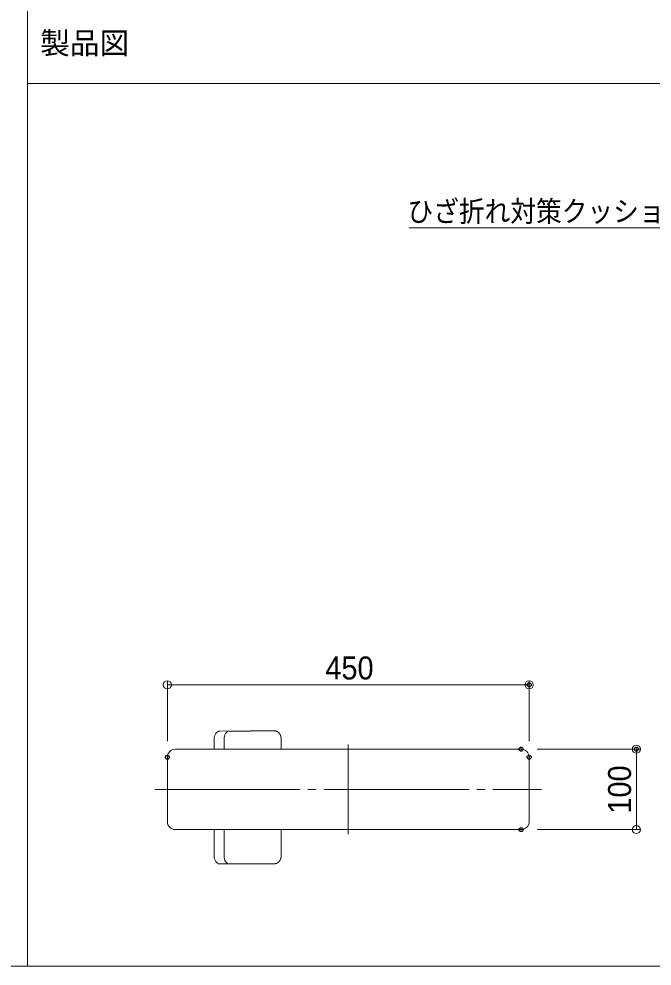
# Model space of a CAD drawing. Units: millimetres, scale not verified. Extents: x -2000 to 2000, y -1385 to 1385.
# Drawn here: x -345 to 442, y -1385 to -208 of the extents above; entities that cross this region are included whole.
import ezdxf
from ezdxf.enums import TextEntityAlignment as Align

# ---------------------------------------------------------------- set-up
doc = ezdxf.new("R2010")
doc.units = ezdxf.units.MM
doc.header["$LTSCALE"] = 10
doc.header["$PDMODE"] = 32
doc.header["$PDSIZE"] = 5
doc.linetypes.add('LONG_CHAIN', pattern=[21, 18, -1, 1, -1])
for name, color, linetype, lineweight in [('0-0_肘かけカバー可動部', 1, 'Continuous', 9), ('0-2_09寸法A', 3, 'Continuous', 9), ('0-3_0', 7, 'Continuous', 9), ('0-6_zumenwaku', 6, 'Continuous', 9)]:
    doc.layers.add(name, color=color, linetype=linetype, lineweight=lineweight)
doc.layers.add('0-4_Defpoints', color=7, linetype='Continuous')
doc.layers.add('0-7_moji', color=2, linetype='Continuous')
doc.styles.add('Arial', font='')
doc.styles.add('ＭＳ Ｐゴシック', font='')
doc.styles.get('Arial').set_extended_font_data('Arial')
doc.styles.get('ＭＳ Ｐゴシック').set_extended_font_data('MS PGothic')

# ---------------------------------------------------------------- blocks, each defined once
blk = doc.blocks.new('_ORIGIN')
at = {"layer": '0-3_0', "color": 3}
blk.add_line((0, 0), (-10, 0), dxfattribs=at)
blk.add_circle((0, 0), 5, dxfattribs=at)
blk = doc.blocks.new('MLeader1')
at = {"layer": '0-3_0', "color": 3}
blk.add_line((140.36, -467.35), (479.44, -467.35), dxfattribs=at)
at = {"layer": '0-3_0'}
blk.add_line((560.77, -555.58), (551.19, -544.03), dxfattribs=at)
at = {"layer": '0-3_0', "color": 3}
blk.add_lwpolyline([(551.19, -544.03), (487.58, -467.35), (479.58, -467.35)], dxfattribs=at)
at = {"layer": '0-3_0'}
blk.add_lwpolyline([(553.12, -542.44), (560.77, -555.58), (549.27, -545.63)], dxfattribs=at)
at = {"layer": '0-3_0', "style": 'ＭＳ Ｐゴシック', "width": 0.9}
blk.add_text('ひざ折れ対策クッション', height=26.03, dxfattribs=at).set_placement((138.17, -467.54), align=Align.BOTTOM_LEFT)

msp = doc.modelspace()

# ---------------------------------------------------------------- linework, layer by layer
at = {"layer": '0-0_肘かけカバー可動部'}
for p, q in [((-56.59, -1092.65), (-95.85, -1092.94)), ((-83.59, -1093), (-56.59, -1092.8)), ((-56.7, -1092.65), (-27.3, -1092.65)), ((-27.3, -1092.65), (-56.7, -1092.65)), ((-102.28, -1115.39), (-102.28, -1102.98)), ((-90.02, -1115.39), (-90.02, -1103.05)), ((-19, -1115.39), (-19, -1102.95)), ((-19, -1102.98), (-19, -1115.39)), ((279.44, -1115.39), (-150.56, -1115.39)), ((-160.56, -1125.39), (-160.56, -1205.39)), ((289.44, -1205.39), (289.44, -1125.39)), ((-150.56, -1215.39), (279.44, -1215.39)), ((-102.28, -1215.39), (-102.28, -1247.98)), ((-102.28, -1247.98), (-102.28, -1215.39)), ((-90.02, -1248.04), (-90.02, -1215.39)), ((-19, -1215.39), (-19, -1247.98)), ((-19, -1247.87), (-19, -1215.39)), ((-27.42, -1257.82), (-96.64, -1257.82)), ((-83.59, -1258), (-95.85, -1257.93)), ((-56.59, -1257.8), (-83.59, -1258))]:
    msp.add_line(p, q, dxfattribs=at)
for points in [[(-95.85, -1092.94), (-97.11, -1093.14), (-98.31, -1093.71), (-99.42, -1094.65), (-100.4, -1095.9), (-101.2, -1097.42), (-101.79, -1099.15), (-102.16, -1101.03), (-102.28, -1102.98), (-102.28, -1115.39)], [(-90.02, -1103.05), (-89.9, -1101.09), (-89.53, -1099.22), (-88.94, -1097.48), (-88.14, -1095.96), (-87.17, -1094.71), (-86.05, -1093.78), (-84.85, -1093.2), (-83.59, -1093)], [(-27.3, -1092.65), (-27.23, -1092.65), (-27.15, -1092.65), (-27.08, -1092.66), (-27.01, -1092.66), (-26.93, -1092.67), (-26.86, -1092.67), (-26.78, -1092.68), (-26.71, -1092.68), (-26.64, -1092.69), (-26.56, -1092.69), (-26.49, -1092.7), (-26.42, -1092.71), (-26.34, -1092.72), (-26.27, -1092.73), (-26.2, -1092.74), (-26.13, -1092.75), (-26.05, -1092.76), (-25.98, -1092.78), (-25.91, -1092.79), (-25.83, -1092.81), (-25.76, -1092.82), (-25.69, -1092.84), (-25.62, -1092.86), (-25.55, -1092.87), (-25.47, -1092.89), (-25.4, -1092.91), (-25.33, -1092.93), (-25.26, -1092.96), (-25.19, -1092.98), (-25.12, -1093), (-25.05, -1093.02), (-24.98, -1093.05), (-24.91, -1093.07), (-24.84, -1093.1), (-24.77, -1093.13), (-24.7, -1093.15), (-24.63, -1093.18), (-24.56, -1093.21), (-24.49, -1093.24)], [(-24.49, -1093.24), (-24.42, -1093.27), (-24.36, -1093.3), (-24.29, -1093.33), (-24.22, -1093.36), (-24.15, -1093.39), (-24.09, -1093.43), (-24.02, -1093.46), (-23.95, -1093.49), (-23.89, -1093.53), (-23.82, -1093.57), (-23.76, -1093.6), (-23.69, -1093.64), (-23.63, -1093.68), (-23.56, -1093.71), (-23.5, -1093.75), (-23.43, -1093.79), (-23.37, -1093.83), (-23.31, -1093.87), (-23.25, -1093.92), (-23.18, -1093.96), (-23.12, -1094), (-23.06, -1094.04), (-23, -1094.09), (-22.94, -1094.13), (-22.88, -1094.18), (-22.82, -1094.22), (-22.76, -1094.27), (-22.7, -1094.32), (-22.64, -1094.36), (-22.58, -1094.41), (-22.52, -1094.46), (-22.46, -1094.51), (-22.41, -1094.56), (-22.35, -1094.61), (-22.29, -1094.66), (-22.24, -1094.71), (-22.18, -1094.76), (-22.12, -1094.81), (-22.07, -1094.87)], [(-22.07, -1094.87), (-22.01, -1094.92), (-21.96, -1094.97), (-21.91, -1095.03), (-21.85, -1095.08), (-21.8, -1095.14), (-21.75, -1095.19), (-21.7, -1095.25), (-21.64, -1095.31), (-21.59, -1095.37), (-21.54, -1095.42), (-21.49, -1095.48), (-21.44, -1095.54), (-21.39, -1095.6), (-21.34, -1095.66), (-21.3, -1095.72), (-21.25, -1095.78), (-21.2, -1095.84), (-21.15, -1095.9), (-21.11, -1095.97), (-21.06, -1096.03), (-21.02, -1096.09), (-20.97, -1096.15), (-20.93, -1096.22), (-20.88, -1096.28), (-20.84, -1096.35), (-20.79, -1096.41), (-20.75, -1096.48), (-20.71, -1096.54), (-20.67, -1096.61), (-20.63, -1096.68), (-20.58, -1096.74), (-20.54, -1096.81), (-20.5, -1096.88), (-20.47, -1096.95), (-20.43, -1097.01), (-20.39, -1097.08), (-20.35, -1097.15), (-20.31, -1097.22), (-20.28, -1097.29)], [(-20.28, -1097.29), (-20.24, -1097.36), (-20.2, -1097.43), (-20.17, -1097.5), (-20.13, -1097.57), (-20.1, -1097.65), (-20.06, -1097.72), (-20.03, -1097.79), (-20, -1097.86), (-19.97, -1097.94), (-19.93, -1098.01), (-19.9, -1098.08), (-19.87, -1098.16), (-19.84, -1098.23), (-19.81, -1098.3), (-19.78, -1098.38), (-19.75, -1098.45), (-19.73, -1098.53), (-19.7, -1098.6), (-19.67, -1098.68), (-19.64, -1098.76), (-19.62, -1098.83), (-19.59, -1098.91), (-19.57, -1098.98), (-19.54, -1099.06), (-19.52, -1099.14), (-19.5, -1099.22), (-19.47, -1099.29), (-19.45, -1099.37), (-19.43, -1099.45), (-19.41, -1099.53), (-19.39, -1099.61), (-19.37, -1099.68), (-19.35, -1099.76), (-19.33, -1099.84), (-19.31, -1099.92), (-19.29, -1100), (-19.27, -1100.08), (-19.26, -1100.16), (-19.24, -1100.24)], [(-19.24, -1100.24), (-19.22, -1100.32), (-19.21, -1100.4), (-19.19, -1100.48), (-19.18, -1100.56), (-19.16, -1100.64), (-19.15, -1100.72), (-19.14, -1100.8), (-19.13, -1100.88), (-19.11, -1100.96), (-19.1, -1101.04), (-19.09, -1101.12), (-19.08, -1101.21), (-19.07, -1101.29), (-19.06, -1101.37), (-19.06, -1101.45), (-19.05, -1101.53), (-19.04, -1101.61), (-19.03, -1101.7), (-19.03, -1101.78), (-19.02, -1101.86), (-19.02, -1101.94), (-19.01, -1102.02), (-19.01, -1102.1), (-19.01, -1102.19), (-19.01, -1102.27), (-19, -1102.35), (-19, -1102.43), (-19, -1102.51), (-19, -1102.6), (-19, -1102.68), (-19, -1102.76), (-19, -1102.84), (-19, -1102.92), (-19, -1103.01)], [(-102.28, -1247.98), (-102.16, -1249.93), (-101.79, -1251.8), (-101.2, -1253.53), (-100.4, -1255.04), (-99.42, -1256.27), (-98.31, -1257.19), (-97.11, -1257.75), (-95.85, -1257.93)], [(-83.59, -1258), (-84.85, -1257.81), (-86.05, -1257.25), (-87.17, -1256.34), (-88.14, -1255.1), (-88.94, -1253.59), (-89.53, -1251.87), (-89.9, -1249.99), (-90.02, -1248.04)], [(-19, -1247.87), (-19, -1248), (-19.01, -1248.12), (-19.01, -1248.25), (-19.02, -1248.38), (-19.02, -1248.5), (-19.03, -1248.63), (-19.04, -1248.76), (-19.05, -1248.89), (-19.06, -1249.01), (-19.07, -1249.14), (-19.09, -1249.26), (-19.1, -1249.39), (-19.12, -1249.52), (-19.14, -1249.64), (-19.16, -1249.77), (-19.18, -1249.89), (-19.2, -1250.02), (-19.23, -1250.14), (-19.25, -1250.27), (-19.28, -1250.39), (-19.31, -1250.51), (-19.34, -1250.63), (-19.37, -1250.76), (-19.4, -1250.88), (-19.43, -1251), (-19.47, -1251.12), (-19.5, -1251.24), (-19.54, -1251.36), (-19.58, -1251.48), (-19.62, -1251.6), (-19.66, -1251.72), (-19.7, -1251.84), (-19.75, -1251.95), (-19.79, -1252.07), (-19.84, -1252.18), (-19.88, -1252.3), (-19.93, -1252.41), (-19.98, -1252.53), (-20.03, -1252.64)], [(-27.08, -1257.8), (-27.19, -1257.8), (-27.31, -1257.81), (-27.42, -1257.82)], [(-22.91, -1256.29), (-23, -1256.36), (-23.1, -1256.43), (-23.19, -1256.49), (-23.29, -1256.56), (-23.39, -1256.62), (-23.49, -1256.68), (-23.59, -1256.74), (-23.69, -1256.8), (-23.79, -1256.86), (-23.89, -1256.92), (-23.99, -1256.97), (-24.09, -1257.02), (-24.2, -1257.08), (-24.3, -1257.13), (-24.41, -1257.17), (-24.51, -1257.22), (-24.62, -1257.27), (-24.73, -1257.31), (-24.84, -1257.35), (-24.94, -1257.39), (-25.05, -1257.43), (-25.16, -1257.47), (-25.27, -1257.5), (-25.38, -1257.54), (-25.49, -1257.57), (-25.6, -1257.6), (-25.72, -1257.62), (-25.83, -1257.65), (-25.94, -1257.67), (-26.05, -1257.69), (-26.17, -1257.71), (-26.28, -1257.72), (-26.39, -1257.74), (-26.51, -1257.75), (-26.62, -1257.76), (-26.74, -1257.77), (-26.85, -1257.78), (-26.96, -1257.79), (-27.08, -1257.8)], [(-20.03, -1252.64), (-20.08, -1252.75), (-20.14, -1252.86), (-20.19, -1252.97), (-20.25, -1253.08), (-20.3, -1253.19), (-20.36, -1253.3), (-20.42, -1253.41), (-20.48, -1253.51), (-20.54, -1253.62), (-20.61, -1253.72), (-20.67, -1253.83), (-20.74, -1253.93), (-20.8, -1254.03), (-20.87, -1254.13), (-20.94, -1254.23), (-21.01, -1254.33), (-21.08, -1254.43), (-21.15, -1254.53), (-21.22, -1254.62), (-21.3, -1254.72), (-21.37, -1254.81), (-21.45, -1254.9), (-21.53, -1254.99), (-21.61, -1255.08), (-21.69, -1255.17), (-21.77, -1255.26), (-21.85, -1255.35), (-21.93, -1255.43), (-22.02, -1255.52), (-22.1, -1255.6), (-22.19, -1255.68), (-22.27, -1255.76), (-22.36, -1255.84), (-22.45, -1255.92), (-22.54, -1256), (-22.63, -1256.07), (-22.72, -1256.15), (-22.81, -1256.22), (-22.91, -1256.29)]]:
    msp.add_lwpolyline(points, dxfattribs=at)
for centre, start, end in [((-150.56, -1125.39), 90, 180), ((279.44, -1125.39), 0, 90), ((-150.56, -1205.39), 180, 270), ((279.44, -1205.39), 270, 0)]:
    msp.add_arc(centre, 10, start, end, dxfattribs=at)
at = {"layer": '0-2_09寸法A'}
for p, q in [((-160.56, -1105.39), (-160.56, -1030.39)), ((-150.56, -1035.39), (279.44, -1035.39)), ((289.44, -1105.39), (289.44, -1030.39)), ((299.44, -1115.39), (427.76, -1115.39)), ((422.76, -1205.39), (422.76, -1125.39)), ((299.44, -1215.39), (427.76, -1215.39))]:
    msp.add_line(p, q, dxfattribs=at)
at = {"layer": '0-3_0', "color": 1, "linetype": 'LONG_CHAIN'}
for p, q in [((64.44, -1221.03), (64.44, -1109.44)), ((-175.72, -1165.39), (304.6, -1165.39))]:
    msp.add_line(p, q, dxfattribs=at)
at = {"layer": '0-4_Defpoints'}
for p in [(289.44, -1035.39), (279.44, -1115.39), (422.76, -1115.39), (-160.56, -1125.39), (289.44, -1125.39), (279.44, -1215.39)]:
    msp.add_point(p, dxfattribs=at)
at = {"layer": '0-6_zumenwaku'}
for p, q in [((-334.68, 1384.97), (-334.68, -1385.03)), ((-334.68, -287.66), (1290.13, -287.66))]:
    msp.add_line(p, q, dxfattribs=at)
msp.add_lwpolyline([(-1999.87, -1385.03), (2000.13, -1385.03), (2000.13, 1384.97), (-1999.87, 1384.97)], close=True, dxfattribs=at)

# ---------------------------------------------------------------- block references
at = {"layer": '0-2_09寸法A'}
for p, rotation in [((-160.56, -1035.39), 180), ((422.76, -1115.39), 90), ((422.76, -1215.39), 270)]:
    msp.add_blockref('_ORIGIN', p, dxfattribs=dict(at, rotation=rotation))
msp.add_blockref('_ORIGIN', (289.44, -1035.39), dxfattribs=at)
at = {"layer": '0-3_0'}
msp.add_blockref('MLeader1', (0, 0), dxfattribs=at)

# ---------------------------------------------------------------- texts
at = {"layer": '0-2_09寸法A', "color": 1, "style": 'Arial', "width": 0.9}
msp.add_text('450', height=28.59, dxfattribs=at).set_placement((35.95, -1037.33), align=Align.BOTTOM_LEFT)
msp.add_text('100', height=28.59, rotation=90, dxfattribs=at).set_placement((424.69, -1195.55), align=Align.BOTTOM_LEFT)
at = {"layer": '0-7_moji', "style": 'ＭＳ Ｐゴシック'}
msp.add_text('製品図', height=27.13, dxfattribs=at).set_placement((-318.88, -259.27), align=Align.BOTTOM_LEFT)

doc.saveas('drawing.dxf')
